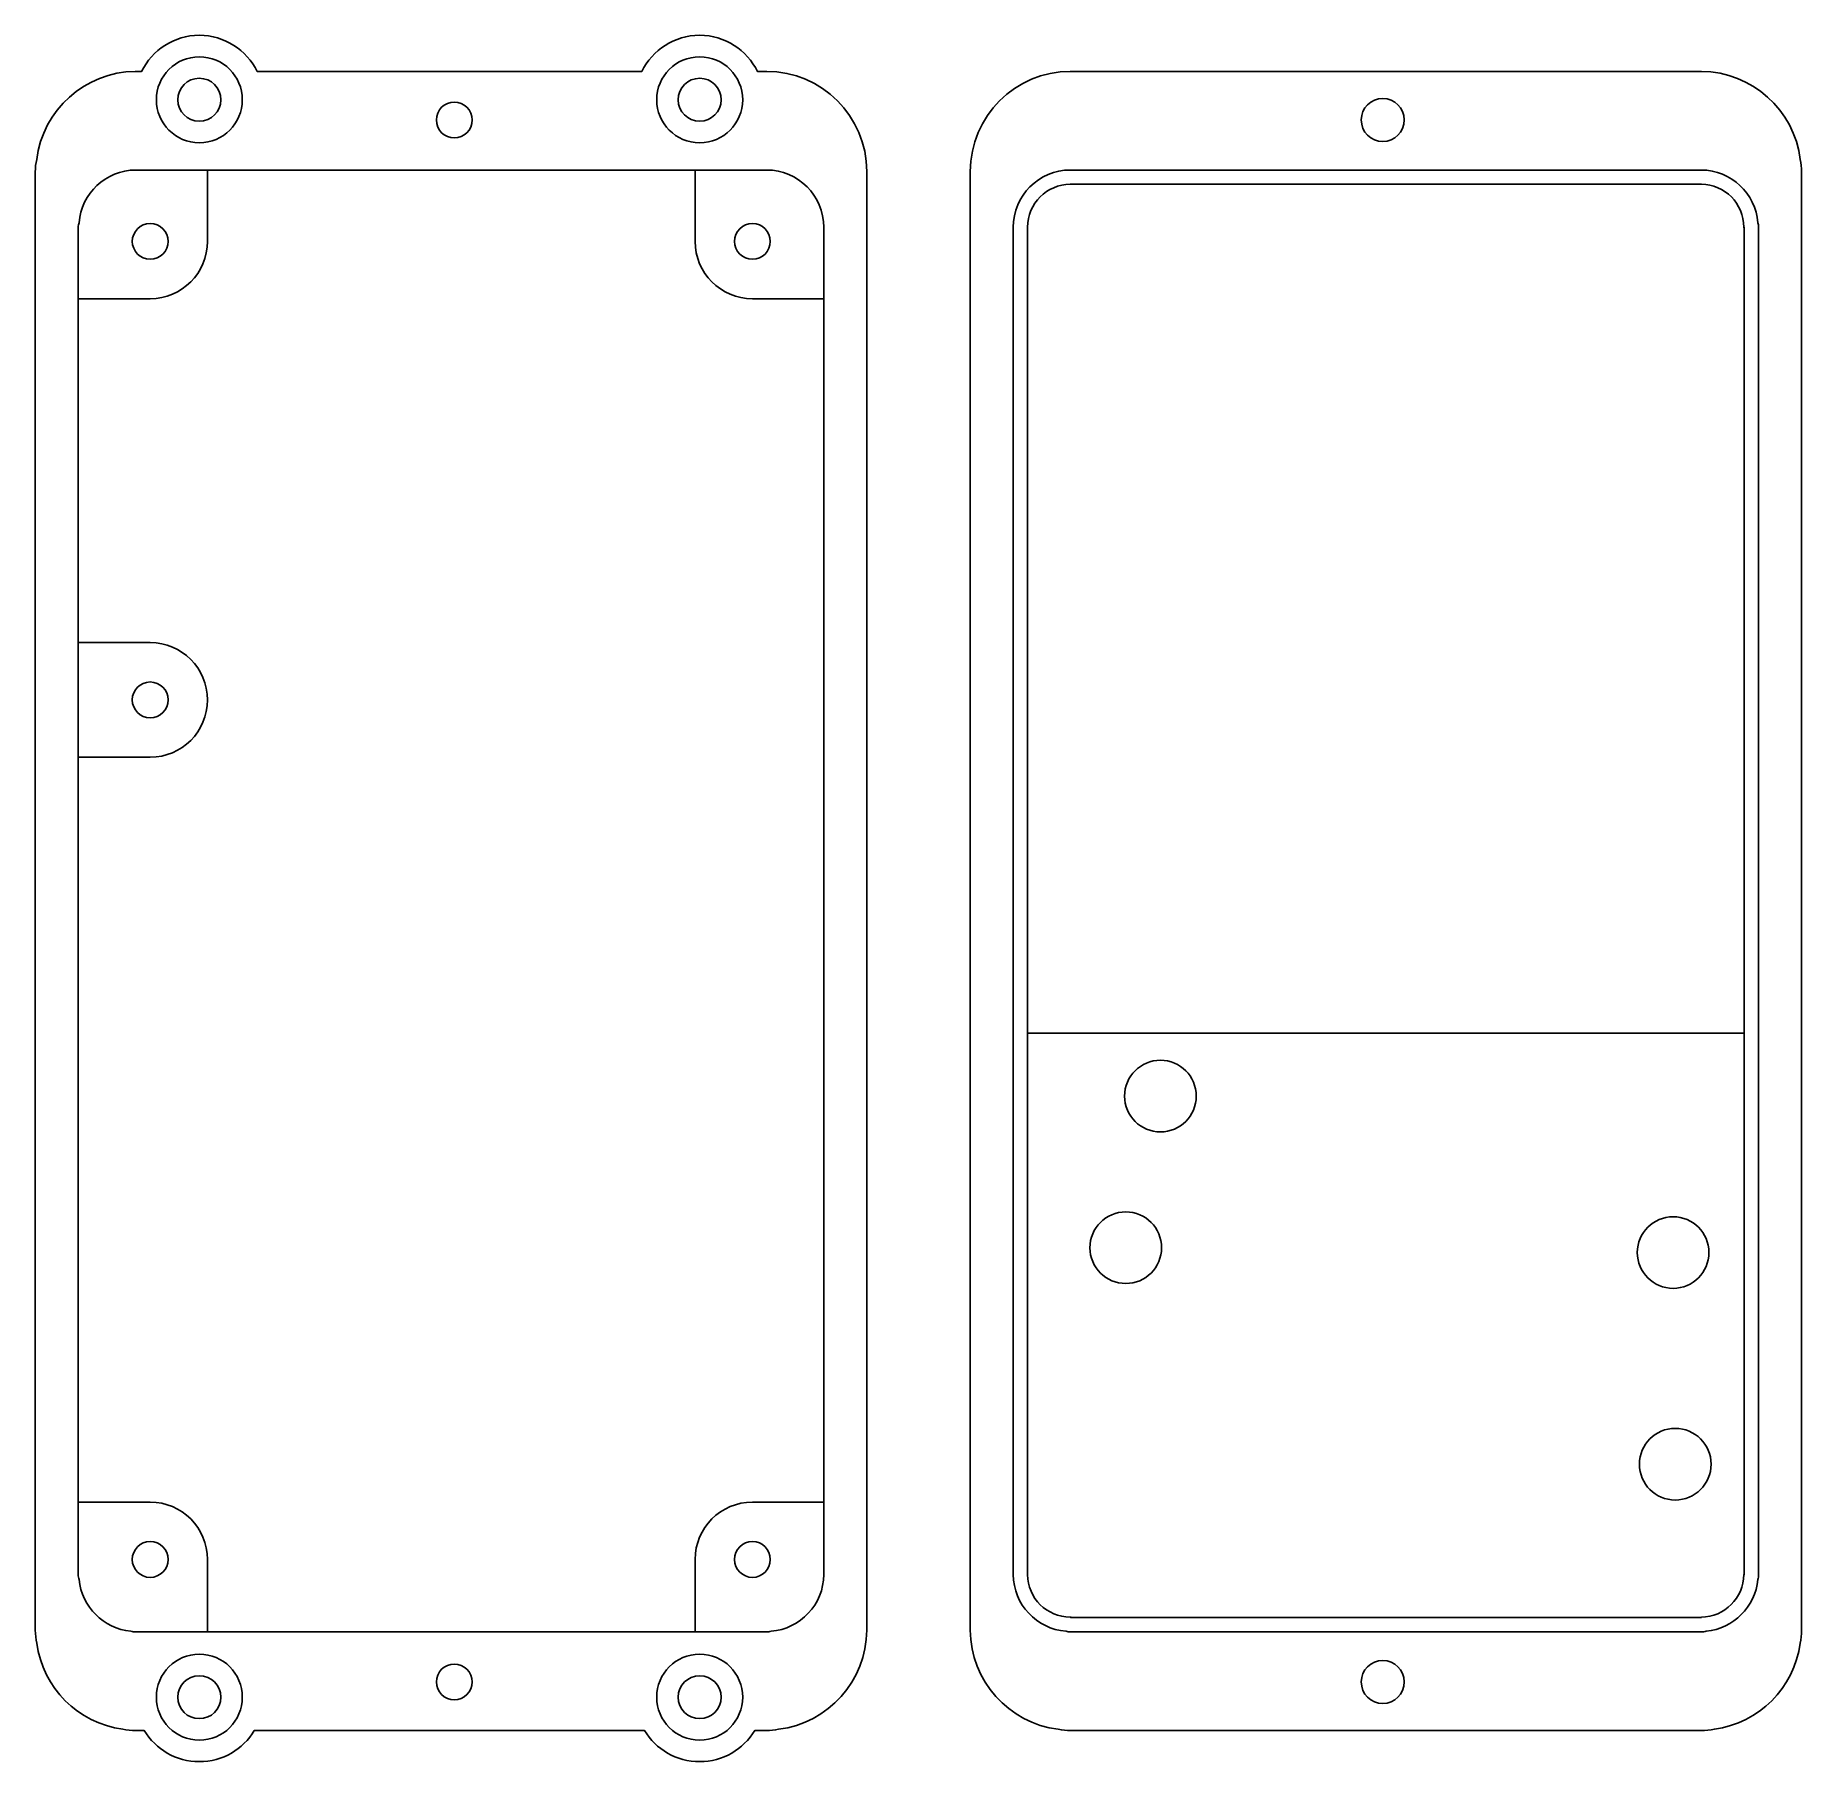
# Model space of a CAD drawing. Extents: x 41 to 164, y 92 to 212.
import ezdxf

# ---------------------------------------------------------------- set-up
doc = ezdxf.new("R2010")
doc.units = 0
doc.layers.add('BASE', color=7, linetype='CONTINUOUS')
doc.layers.add('TOP', color=7, linetype='CONTINUOUS')

msp = doc.modelspace()

# ---------------------------------------------------------------- linework, layer by layer
at = {"layer": 'BASE', "color": 250}
for points, knots in [([(70.17, 205.34), (70.86, 205.34), (71.42, 205.89), (71.42, 206.59), (71.42, 207.28), (70.86, 207.84), (70.17, 207.84), (69.48, 207.84), (68.92, 207.28), (68.92, 206.59), (68.92, 205.89), (69.48, 205.34), (70.17, 205.34)], [0, 0, 0, 0, 1, 1, 1, 2, 2, 2, 3, 3, 3, 4, 4, 4, 4]), ([(43.92, 105.07), (43.92, 105.07), (43.92, 199.09), (43.92, 199.09), (43.92, 199.21), (43.94, 199.32), (43.98, 199.42), (44.13, 201.46), (45.84, 203.09), (47.92, 203.1), (47.92, 203.1), (91.93, 203.1), (91.93, 203.1), (91.93, 203.1), (91.93, 203.1), (91.93, 203.1), (91.93, 203.1), (91.98, 203.1), (91.98, 203.1), (94.17, 203.1), (95.96, 201.31), (95.96, 199.11), (95.96, 199.11), (95.96, 105.07), (95.96, 105.07), (95.95, 102.99), (94.32, 101.28), (92.28, 101.12), (92.18, 101.08), (92.07, 101.07), (91.95, 101.07), (91.95, 101.07), (47.93, 101.07), (47.93, 101.07), (47.81, 101.07), (47.7, 101.09), (47.59, 101.12), (45.69, 101.3), (44.15, 102.83), (43.98, 104.73), (43.94, 104.84), (43.92, 104.95), (43.92, 105.07)], [0, 0, 0, 0, 1, 1, 1, 2, 2, 2, 3, 3, 3, 4, 4, 4, 5, 5, 5, 6, 6, 6, 7, 7, 7, 8, 8, 8, 9, 9, 9, 10, 10, 10, 11, 11, 11, 12, 12, 12, 13, 13, 13, 14, 14, 14, 14]), ([(86.98, 106.13), (86.98, 108.34), (88.77, 110.13), (90.98, 110.13), (90.98, 110.13), (95.96, 110.13), (95.96, 110.13), (95.96, 110.13), (95.96, 194.12), (95.96, 194.12), (95.96, 194.12), (90.98, 194.12), (90.98, 194.12), (88.77, 194.12), (86.98, 195.91), (86.98, 198.12), (86.98, 198.12), (86.98, 203.1), (86.98, 203.1), (86.98, 203.1), (52.94, 203.1), (52.94, 203.1), (52.94, 203.1), (52.94, 198.12), (52.94, 198.12), (52.94, 195.91), (51.15, 194.12), (48.94, 194.12), (48.94, 194.12), (43.92, 194.12), (43.92, 194.12), (43.92, 194.12), (43.92, 170.12), (43.92, 170.12), (43.92, 170.12), (48.94, 170.12), (48.94, 170.12), (51.15, 170.12), (52.94, 168.33), (52.94, 166.12), (52.94, 163.9), (51.15, 162.12), (48.94, 162.12), (48.94, 162.12), (43.92, 162.12), (43.92, 162.12), (43.92, 162.12), (43.92, 110.13), (43.92, 110.13), (43.92, 110.13), (48.94, 110.13), (48.94, 110.13), (51.15, 110.13), (52.94, 108.34), (52.94, 106.13), (52.94, 106.13), (52.94, 101.07), (52.94, 101.07), (52.94, 101.07), (86.98, 101.07), (86.98, 101.07), (86.98, 101.07), (86.98, 106.13), (86.98, 106.13)], [0, 0, 0, 0, 1, 1, 1, 2, 2, 2, 3, 3, 3, 4, 4, 4, 5, 5, 5, 6, 6, 6, 7, 7, 7, 8, 8, 8, 9, 9, 9, 10, 10, 10, 11, 11, 11, 12, 12, 12, 13, 13, 13, 14, 14, 14, 15, 15, 15, 16, 16, 16, 17, 17, 17, 18, 18, 18, 19, 19, 19, 20, 20, 20, 21, 21, 21, 21]), ([(48.94, 196.87), (49.63, 196.87), (50.19, 197.43), (50.19, 198.12), (50.19, 198.81), (49.63, 199.37), (48.94, 199.37), (48.25, 199.37), (47.69, 198.81), (47.69, 198.12), (47.69, 197.43), (48.25, 196.87), (48.94, 196.87)], [0, 0, 0, 0, 1, 1, 1, 2, 2, 2, 3, 3, 3, 4, 4, 4, 4]), ([(90.98, 196.87), (91.67, 196.87), (92.23, 197.43), (92.23, 198.12), (92.23, 198.81), (91.67, 199.37), (90.98, 199.37), (90.29, 199.37), (89.73, 198.81), (89.73, 198.12), (89.73, 197.43), (90.29, 196.87), (90.98, 196.87)], [0, 0, 0, 0, 1, 1, 1, 2, 2, 2, 3, 3, 3, 4, 4, 4, 4]), ([(48.94, 164.87), (49.63, 164.87), (50.19, 165.42), (50.19, 166.12), (50.19, 166.81), (49.63, 167.37), (48.94, 167.37), (48.25, 167.37), (47.69, 166.81), (47.69, 166.12), (47.69, 165.42), (48.25, 164.87), (48.94, 164.87)], [0, 0, 0, 0, 1, 1, 1, 2, 2, 2, 3, 3, 3, 4, 4, 4, 4]), ([(48.94, 104.88), (49.63, 104.88), (50.19, 105.44), (50.19, 106.13), (50.19, 106.82), (49.63, 107.38), (48.94, 107.38), (48.25, 107.38), (47.69, 106.82), (47.69, 106.13), (47.69, 105.44), (48.25, 104.88), (48.94, 104.88)], [0, 0, 0, 0, 1, 1, 1, 2, 2, 2, 3, 3, 3, 4, 4, 4, 4]), ([(90.98, 104.88), (91.67, 104.88), (92.23, 105.44), (92.23, 106.13), (92.23, 106.82), (91.67, 107.38), (90.98, 107.38), (90.29, 107.38), (89.73, 106.82), (89.73, 106.13), (89.73, 105.44), (90.29, 104.88), (90.98, 104.88)], [0, 0, 0, 0, 1, 1, 1, 2, 2, 2, 3, 3, 3, 4, 4, 4, 4]), ([(70.17, 96.33), (70.86, 96.33), (71.42, 96.89), (71.42, 97.58), (71.42, 98.27), (70.86, 98.83), (70.17, 98.83), (69.48, 98.83), (68.92, 98.27), (68.92, 97.58), (68.92, 96.89), (69.48, 96.33), (70.17, 96.33)], [0, 0, 0, 0, 1, 1, 1, 2, 2, 2, 3, 3, 3, 4, 4, 4, 4])]:
    msp.add_open_spline(points, degree=3, knots=knots, dxfattribs=at)
at = {"layer": 'TOP', "color": 250}
for points, knots in [([(91.98, 209.98), (91.98, 209.98), (91.33, 209.98), (91.33, 209.98), (90.6, 211.47), (89.07, 212.5), (87.3, 212.5), (85.52, 212.5), (83.99, 211.47), (83.26, 209.98), (83.26, 209.98), (56.41, 209.98), (56.41, 209.98), (55.67, 211.47), (54.14, 212.5), (52.37, 212.5), (50.6, 212.5), (49.07, 211.47), (48.34, 209.98), (48.34, 209.98), (47.9, 209.98), (47.9, 209.98), (44.4, 209.96), (41.43, 207.28), (41.02, 203.83), (40.95, 203.55), (40.92, 203.26), (40.92, 202.97), (40.92, 202.97), (40.92, 101.19), (40.92, 101.19), (40.92, 100.88), (40.96, 100.58), (41.03, 100.28), (41.44, 97.16), (43.9, 94.7), (47.02, 94.29), (47.32, 94.22), (47.62, 94.19), (47.93, 94.19), (47.93, 94.19), (48.53, 94.19), (48.53, 94.19), (49.32, 92.89), (50.74, 92.02), (52.37, 92.02), (54, 92.02), (55.42, 92.89), (56.21, 94.19), (56.21, 94.19), (83.45, 94.19), (83.45, 94.19), (84.24, 92.89), (85.67, 92.02), (87.3, 92.02), (88.92, 92.02), (90.35, 92.89), (91.14, 94.19), (91.14, 94.19), (91.95, 94.19), (91.95, 94.19), (92.24, 94.19), (92.53, 94.22), (92.81, 94.28), (96.26, 94.7), (98.94, 97.67), (98.96, 101.19), (98.96, 101.19), (98.96, 203), (98.96, 203), (98.96, 206.85), (95.83, 209.98), (91.98, 209.98)], [0, 0, 0, 0, 1, 1, 1, 2, 2, 2, 3, 3, 3, 4, 4, 4, 5, 5, 5, 6, 6, 6, 7, 7, 7, 8, 8, 8, 9, 9, 9, 10, 10, 10, 11, 11, 11, 12, 12, 12, 13, 13, 13, 14, 14, 14, 15, 15, 15, 16, 16, 16, 17, 17, 17, 18, 18, 18, 19, 19, 19, 20, 20, 20, 21, 21, 21, 22, 22, 22, 23, 23, 23, 24, 24, 24, 24]), ([(52.37, 205), (50.72, 205), (49.37, 206.34), (49.37, 208), (49.37, 209.66), (50.72, 211), (52.37, 211), (54.03, 211), (55.37, 209.66), (55.37, 208), (55.37, 206.34), (54.03, 205), (52.37, 205)], [0, 0, 0, 0, 1, 1, 1, 2, 2, 2, 3, 3, 3, 4, 4, 4, 4]), ([(87.3, 205), (85.64, 205), (84.3, 206.34), (84.3, 208), (84.3, 209.66), (85.64, 211), (87.3, 211), (88.95, 211), (90.3, 209.66), (90.3, 208), (90.3, 206.34), (88.95, 205), (87.3, 205)], [0, 0, 0, 0, 1, 1, 1, 2, 2, 2, 3, 3, 3, 4, 4, 4, 4]), ([(164.22, 202.97), (164.22, 203.26), (164.19, 203.55), (164.13, 203.83), (163.71, 207.28), (160.75, 209.96), (157.24, 209.98), (157.24, 209.98), (113.17, 209.98), (113.17, 209.98), (109.32, 209.98), (106.19, 206.85), (106.19, 203), (106.19, 203), (106.19, 101.19), (106.19, 101.19), (106.21, 97.67), (108.88, 94.7), (112.33, 94.28), (112.62, 94.22), (112.9, 94.19), (113.19, 94.19), (113.19, 94.19), (157.22, 94.19), (157.22, 94.19), (157.52, 94.19), (157.83, 94.22), (158.13, 94.29), (161.25, 94.7), (163.7, 97.16), (164.12, 100.28), (164.19, 100.58), (164.22, 100.88), (164.22, 101.19), (164.22, 101.19), (164.22, 202.97), (164.22, 202.97)], [0, 0, 0, 0, 1, 1, 1, 2, 2, 2, 3, 3, 3, 4, 4, 4, 5, 5, 5, 6, 6, 6, 7, 7, 7, 8, 8, 8, 9, 9, 9, 10, 10, 10, 11, 11, 11, 12, 12, 12, 12]), ([(52.37, 206.5), (51.54, 206.5), (50.87, 207.17), (50.87, 208), (50.87, 208.83), (51.54, 209.5), (52.37, 209.5), (53.2, 209.5), (53.87, 208.83), (53.87, 208), (53.87, 207.17), (53.2, 206.5), (52.37, 206.5)], [0, 0, 0, 0, 1, 1, 1, 2, 2, 2, 3, 3, 3, 4, 4, 4, 4]), ([(87.3, 206.5), (86.47, 206.5), (85.8, 207.17), (85.8, 208), (85.8, 208.83), (86.47, 209.5), (87.3, 209.5), (88.12, 209.5), (88.8, 208.83), (88.8, 208), (88.8, 207.17), (88.12, 206.5), (87.3, 206.5)], [0, 0, 0, 0, 1, 1, 1, 2, 2, 2, 3, 3, 3, 4, 4, 4, 4]), ([(134.98, 205.09), (134.15, 205.09), (133.48, 205.76), (133.48, 206.59), (133.48, 207.42), (134.15, 208.09), (134.98, 208.09), (135.81, 208.09), (136.48, 207.42), (136.48, 206.59), (136.48, 205.76), (135.81, 205.09), (134.98, 205.09)], [0, 0, 0, 0, 1, 1, 1, 2, 2, 2, 3, 3, 3, 4, 4, 4, 4]), ([(161.17, 104.73), (160.99, 102.83), (159.46, 101.3), (157.56, 101.12), (157.45, 101.09), (157.34, 101.07), (157.22, 101.07), (157.22, 101.07), (113.19, 101.07), (113.19, 101.07), (113.08, 101.07), (112.97, 101.08), (112.87, 101.12), (110.82, 101.28), (109.2, 102.99), (109.19, 105.07), (109.19, 105.07), (109.19, 199.11), (109.19, 199.11), (109.19, 201.31), (110.97, 203.1), (113.17, 203.1), (113.17, 203.1), (113.21, 203.1), (113.21, 203.1), (113.21, 203.1), (113.21, 203.1), (113.21, 203.1), (113.21, 203.1), (157.23, 203.1), (157.23, 203.1), (159.3, 203.09), (161.01, 201.46), (161.17, 199.42), (161.21, 199.32), (161.22, 199.21), (161.22, 199.09), (161.22, 199.09), (161.22, 105.07), (161.22, 105.07), (161.22, 104.95), (161.2, 104.84), (161.17, 104.73)], [0, 0, 0, 0, 1, 1, 1, 2, 2, 2, 3, 3, 3, 4, 4, 4, 5, 5, 5, 6, 6, 6, 7, 7, 7, 8, 8, 8, 9, 9, 9, 10, 10, 10, 11, 11, 11, 12, 12, 12, 13, 13, 13, 14, 14, 14, 14]), ([(157.22, 102.11), (158.85, 102.12), (160.17, 103.44), (160.18, 105.07), (160.18, 105.07), (160.22, 105.07), (160.22, 105.07), (160.22, 105.07), (160.22, 199.09), (160.22, 199.09), (160.22, 199.09), (160.18, 199.09), (160.18, 199.09), (160.18, 199.06), (160.18, 199.07), (160.18, 199.11), (160.18, 200.76), (158.86, 202.09), (157.22, 202.1), (157.22, 202.1), (113.19, 202.1), (113.19, 202.1), (113.23, 202.1), (113.22, 202.1), (113.17, 202.1), (111.53, 202.1), (110.19, 200.76), (110.19, 199.11), (110.19, 199.07), (110.19, 199.06), (110.19, 199.09), (110.19, 199.09), (110.19, 105.07), (110.19, 105.07), (110.2, 103.43), (111.53, 102.11), (113.17, 102.11), (113.22, 102.11), (113.23, 102.11), (113.19, 102.11), (113.19, 102.11), (113.19, 102.07), (113.19, 102.07), (113.19, 102.07), (157.22, 102.07), (157.22, 102.07)], [0, 0, 0, 0, 1, 1, 1, 2, 2, 2, 3, 3, 3, 4, 4, 4, 5, 5, 5, 6, 6, 6, 7, 7, 7, 8, 8, 8, 9, 9, 9, 10, 10, 10, 11, 11, 11, 12, 12, 12, 13, 13, 13, 14, 14, 14, 15, 15, 15, 15]), ([(110.19, 199.07), (110.19, 199.08), (110.19, 199.09), (110.19, 199.09), (110.19, 199.1), (110.19, 199.1), (110.19, 199.11), (110.19, 200.76), (111.53, 202.1), (113.17, 202.1), (113.18, 202.1), (113.19, 202.1), (113.19, 202.1), (113.19, 202.1), (113.21, 202.1), (113.21, 202.1), (113.21, 202.1), (157.22, 202.1), (157.22, 202.1), (158.86, 202.09), (160.18, 200.76), (160.18, 199.11), (160.18, 199.1), (160.18, 199.1), (160.18, 199.09), (160.18, 199.09), (160.22, 199.09), (160.22, 199.09), (160.22, 199.09), (160.22, 142.87), (160.22, 142.87), (160.22, 142.87), (110.19, 142.87), (110.19, 142.87), (110.19, 142.87), (110.19, 199.07), (110.19, 199.07)], [0, 0, 0, 0, 1, 1, 1, 2, 2, 2, 3, 3, 3, 4, 4, 4, 5, 5, 5, 6, 6, 6, 7, 7, 7, 8, 8, 8, 9, 9, 9, 10, 10, 10, 11, 11, 11, 12, 12, 12, 12]), ([(119.46, 135.97), (118.08, 135.97), (116.96, 137.09), (116.96, 138.47), (116.96, 139.86), (118.08, 140.97), (119.46, 140.97), (120.84, 140.97), (121.96, 139.86), (121.96, 138.47), (121.96, 137.09), (120.84, 135.97), (119.46, 135.97)], [0, 0, 0, 0, 1, 1, 1, 2, 2, 2, 3, 3, 3, 4, 4, 4, 4]), ([(117.04, 125.39), (115.66, 125.39), (114.54, 126.51), (114.54, 127.89), (114.54, 129.27), (115.66, 130.39), (117.04, 130.39), (118.42, 130.39), (119.54, 129.27), (119.54, 127.89), (119.54, 126.51), (118.42, 125.39), (117.04, 125.39)], [0, 0, 0, 0, 1, 1, 1, 2, 2, 2, 3, 3, 3, 4, 4, 4, 4]), ([(155.25, 125.05), (153.87, 125.05), (152.75, 126.17), (152.75, 127.55), (152.75, 128.93), (153.87, 130.05), (155.25, 130.05), (156.63, 130.05), (157.75, 128.93), (157.75, 127.55), (157.75, 126.17), (156.63, 125.05), (155.25, 125.05)], [0, 0, 0, 0, 1, 1, 1, 2, 2, 2, 3, 3, 3, 4, 4, 4, 4]), ([(155.4, 110.28), (154.02, 110.28), (152.9, 111.39), (152.9, 112.78), (152.9, 114.16), (154.02, 115.28), (155.4, 115.28), (156.78, 115.28), (157.9, 114.16), (157.9, 112.78), (157.9, 111.39), (156.78, 110.28), (155.4, 110.28)], [0, 0, 0, 0, 1, 1, 1, 2, 2, 2, 3, 3, 3, 4, 4, 4, 4]), ([(52.37, 93.52), (50.72, 93.52), (49.37, 94.86), (49.37, 96.52), (49.37, 98.18), (50.72, 99.52), (52.37, 99.52), (54.03, 99.52), (55.37, 98.18), (55.37, 96.52), (55.37, 94.86), (54.03, 93.52), (52.37, 93.52)], [0, 0, 0, 0, 1, 1, 1, 2, 2, 2, 3, 3, 3, 4, 4, 4, 4]), ([(87.3, 93.52), (85.64, 93.52), (84.3, 94.86), (84.3, 96.52), (84.3, 98.18), (85.64, 99.52), (87.3, 99.52), (88.95, 99.52), (90.3, 98.18), (90.3, 96.52), (90.3, 94.86), (88.95, 93.52), (87.3, 93.52)], [0, 0, 0, 0, 1, 1, 1, 2, 2, 2, 3, 3, 3, 4, 4, 4, 4]), ([(134.98, 96.08), (134.15, 96.08), (133.48, 96.75), (133.48, 97.58), (133.48, 98.41), (134.15, 99.08), (134.98, 99.08), (135.81, 99.08), (136.48, 98.41), (136.48, 97.58), (136.48, 96.75), (135.81, 96.08), (134.98, 96.08)], [0, 0, 0, 0, 1, 1, 1, 2, 2, 2, 3, 3, 3, 4, 4, 4, 4]), ([(52.37, 95.02), (51.54, 95.02), (50.87, 95.69), (50.87, 96.52), (50.87, 97.35), (51.54, 98.02), (52.37, 98.02), (53.2, 98.02), (53.87, 97.35), (53.87, 96.52), (53.87, 95.69), (53.2, 95.02), (52.37, 95.02)], [0, 0, 0, 0, 1, 1, 1, 2, 2, 2, 3, 3, 3, 4, 4, 4, 4]), ([(87.3, 95.02), (86.47, 95.02), (85.8, 95.69), (85.8, 96.52), (85.8, 97.35), (86.47, 98.02), (87.3, 98.02), (88.12, 98.02), (88.8, 97.35), (88.8, 96.52), (88.8, 95.69), (88.12, 95.02), (87.3, 95.02)], [0, 0, 0, 0, 1, 1, 1, 2, 2, 2, 3, 3, 3, 4, 4, 4, 4])]:
    msp.add_open_spline(points, degree=3, knots=knots, dxfattribs=at)

doc.saveas('drawing.dxf')
